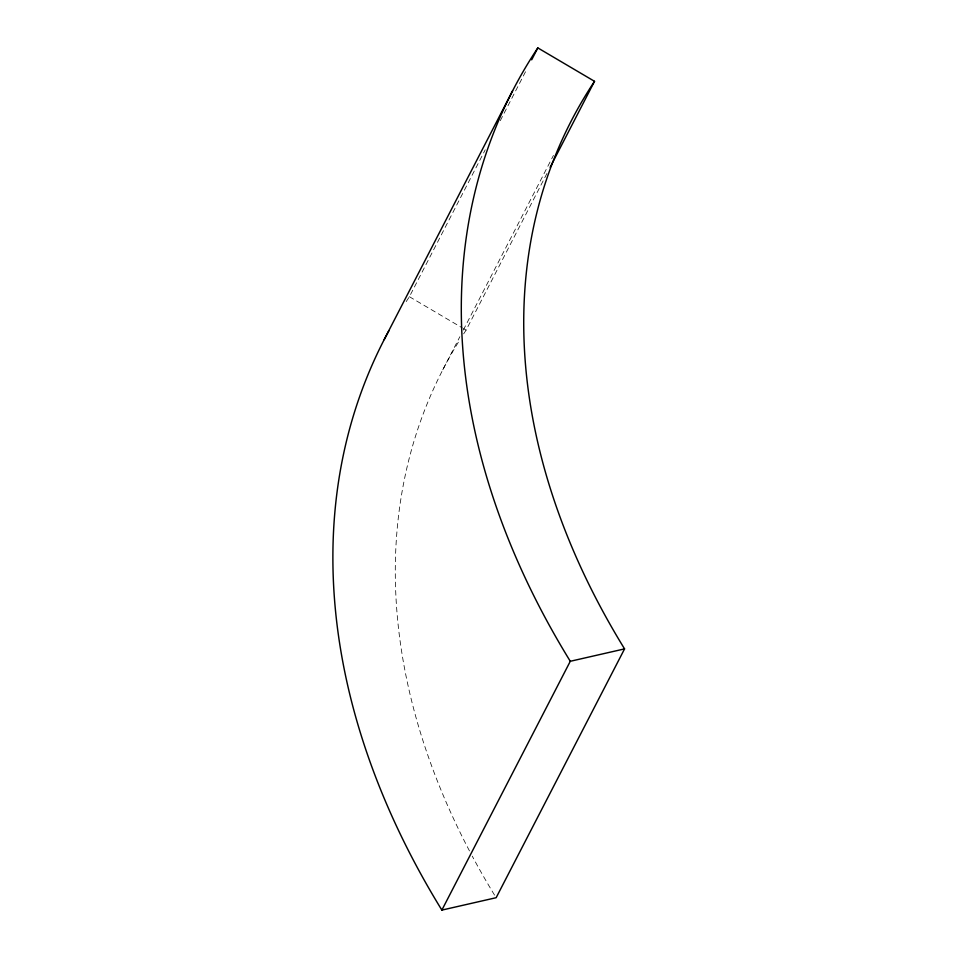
<?xml version="1.0" encoding="UTF-8"?>
<svg xmlns="http://www.w3.org/2000/svg" width="958" height="958" viewBox="0 0 958 958"><rect width="100%" height="100%" fill="white"/><g stroke="black" fill="none" stroke-linecap="round" stroke-linejoin="round"><path stroke-width="0.72" stroke-dasharray="4.79 3.59" d="M406.192 301.614A882.546 629.478 27.3 0 1 409.401 296.717L485.227 149.807M500.256 120.696L526.217 70.401M442.788 369.812L459.864 336.725M463.289 330.103L553.449 155.412M463.66 333.863A816.623 582.464 27.3 0 1 466.103 330.127L547.389 172.632M409.401 296.717L462.235 327.852M463.528 328.606L466.103 330.127M494.567 895.131A816.623 582.464 27.3 0 1 472.258 856.141M469.48 850.92A816.623 582.464 27.3 0 1 459.66 340.126"/><path stroke-width="1.44" d="M384.206 339.599L512.626 90.782M531.678 59.815L537.821 47.9L594.523 81.322A816.623 582.464 27.3 0 0 624.568 648.889L496.148 897.706L441.866 910.1A882.546 629.478 27.3 0 1 388.996 330.558M550.131 167.339L594.523 81.322M441.866 910.1L570.285 661.283A882.546 629.478 27.3 0 1 537.821 47.9M570.285 661.283L624.568 648.889"/></g></svg>
